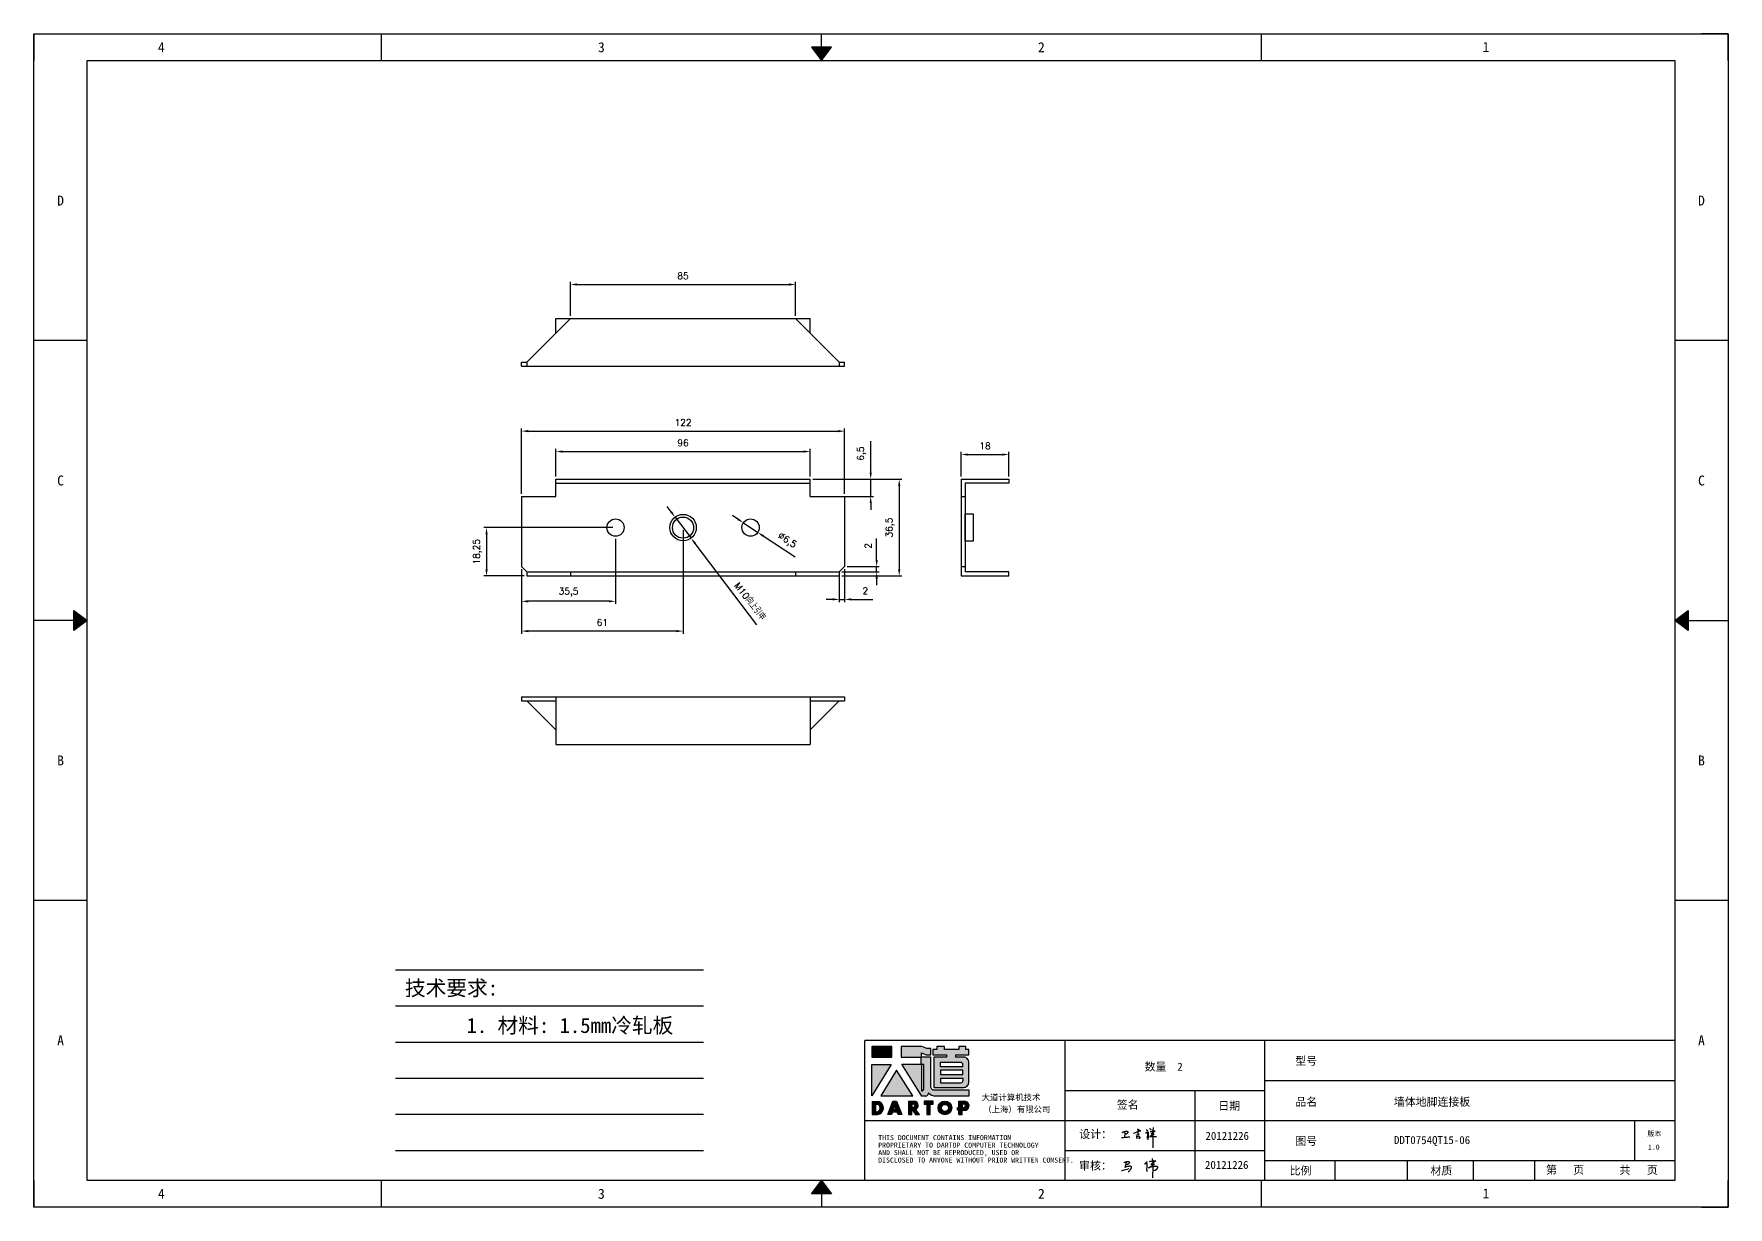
# Model space of a CAD drawing. Header units: millimetres. Extents: x 25928 to 50356, y -44172 to 20163.
# Drawn here: x 48656 to 49295, y 17664 to 18107 of the extents above; entities that cross this region are included whole.
import ezdxf
from ezdxf.enums import TextEntityAlignment as Align

# ---------------------------------------------------------------- set-up
doc = ezdxf.new("R2010")
doc.units = ezdxf.units.MM
doc.linetypes.add('DOT', pattern=[0.25, 0, -0.25])
doc.layers.add('4', color=7, linetype='Continuous')
doc.layers.add('print', color=30, linetype='Continuous')
doc.layers.add('dim', color=2, linetype='Continuous', lineweight=9)
doc.styles.add('Dartop', font='')
doc.styles.add('HZ', font='')
doc.styles.add('hzHT', font='simhei.ttf')
doc.styles.get("Standard").update_dxf_attribs({"font": 'txt', "bigfont": 'gbcbig.shx'})
doc.styles.get('Dartop').set_extended_font_data('FangSong_GB2312')
doc.styles.get('HZ').set_extended_font_data('SimSun')
doc.dimstyles.new('0.5small', dxfattribs={"dimtxt": 2.5, "dimasz": 2.5, "dimexe": 1, "dimexo": 1, "dimgap": 2, "dimtad": 1, "dimtxsty": 'Standard', "dimcen": 2.5, "dimadec": 0, "dimazin": 0, "dimtfac": 1, "dimtmove": 0, "dimatfit": 3, "dimfxl": 0, "dimarcsym": 0})

# ---------------------------------------------------------------- blocks, each defined once
blk = doc.blocks.new('*U243')
at = {"color": 254, "linetype": 'Continuous', "extrusion": (0, 0, -1)}
for points in [[(-17, 0.333), (-16.812, 0.25), (-17, 0.5)], [(-17, 0.333), (-17.188, 0.25), (-16.812, 0.25)], [(-17, 0.333), (-17, 0.5), (-17.188, 0.25)]]:
    blk.add_solid(points, dxfattribs=at)
blk = doc.blocks.new('*U242')
at = {"color": 254, "linetype": 'Continuous', "extrusion": (0, 0, -1)}
for points in [[(-33.167, 11), (-33, 11), (-33.25, 11.188)], [(-33.167, 11), (-33.25, 11.188), (-33.25, 10.812)], [(-33.167, 11), (-33.25, 10.812), (-33, 11)]]:
    blk.add_solid(points, dxfattribs=at)
blk = doc.blocks.new('*U244')
at = {"color": 254, "linetype": 'Continuous'}
for points in [[(17, 21.667), (17.188, 21.75), (16.812, 21.75)], [(17, 21.667), (16.812, 21.75), (17, 21.5)], [(17, 21.667), (17, 21.5), (17.188, 21.75)]]:
    blk.add_solid(points, dxfattribs=at)
blk = doc.blocks.new('*U241')
at = {"color": 254, "linetype": 'Continuous', "extrusion": (0, 0, -1)}
for points in [[(-0.833, 11), (-0.75, 10.812), (-0.75, 11.188)], [(-0.833, 11), (-0.75, 11.188), (-1, 11)], [(-0.833, 11), (-1, 11), (-0.75, 10.812)]]:
    blk.add_solid(points, dxfattribs=at)
blk = doc.blocks.new('dadao')
for p, q in [((48, 19.2), (44.9, 10.4)), ((44.9, 10.4), (51.2, 10.4)), ((51.2, 10.4), (48, 19.2))]:
    blk.add_line(p, q)
for points in [[(41.8, 121.6), (41.8, 143.7), (-0.4, 143.7), (-0.4, 121.6), (41.8, 121.6)], [(104.8, 122), (104.8, 130.3), (114.1, 126.3), (124.2, 126.3), (124.2, 139.6), (115.9, 139.6), (105.1, 143.9), (61.5, 143.9)], [(61.7, 144), (61.7, 121.3), (103.9, 121.3)], [(113.4, 38.7), (105.1, 38.7), (63, 106.5), (103.9, 106.5), (103.9, 120.9), (103.9, 121.3)], [(109.7, 53.6), (109.7, 106.2), (104.3, 106.2), (104.3, 50.4), (106.6, 50.4)], [(144.6, 94.4), (144.6, 84.8), (192, 84.8), (192, 94.1), (144.9, 94.1)], [(120.2, 45), (119.5, 45), (119.5, 44.6)], [(0, 28), (0, 0), (11.8, 0)], [(0.1, 28), (14, 28)], [(7.1, 21.8), (7.1, 6.1), (12, 6.1)], [(7.1, 21.8), (11.4, 21.8)], [(76.8, 28.2), (76.8, 0), (84.1, 0), (84.1, 11.1), (91.6, -0.1), (100.3, -0.1), (91.7, 11.1)], [(76.8, 28.2), (90.6, 28.2)], [(84, 22.7), (84, 15.3), (87.2, 15.3)], [(84, 22.7), (87.3, 22.7)], [(183.7, 0), (183.7, 9.6), (180.6, 9.6), (180.6, 14.9), (183.8, 14.9), (183.8, 28.1), (196.1, 28.1), (196.5, 28.1)], [(183.7, 0), (190.9, 0), (190.9, 9.6), (198.8, 9.6)], [(194.9, 22.3), (190.8, 22.3), (190.8, 15), (194.4, 15)]]:
    blk.add_lwpolyline(points)
blk.add_lwpolyline([(137.1, 144.2), (137.1, 137.9), (128.3, 137.9), (128.3, 126.5), (157.3, 126.5), (157.3, 121.5), (130.3, 121.5), (130.3, 57.5), (194.4, 57.5, 0.414214), (204.4, 67.5), (204.4, 111.3, 0.414214), (194.4, 121.3), (177.5, 121.3), (177.5, 126.3), (204.7, 126.3), (204.7, 137.7), (198.2, 137.7), (198.2, 143.9), (183.3, 143.9), (183.3, 138), (153, 138), (153, 144.2), (137.1, 144.2)], format="xyb", close=True)
for points in [[(104.8, 122), (123.4, 122), (123.4, 60, 0.414214), (131.4, 52), (204.8, 52), (204.8, 39.1), (131.7, 39.1)], [(144.3, 110.8), (144.3, 101.8), (192.3, 101.8), (192.3, 105.5, 0.414214), (187.3, 110.5), (144.3, 110.5)], [(144.6, 77), (144.6, 67.5), (187.6, 67.5, 0.414214), (192.6, 72.5), (192.6, 76.4), (144.6, 76.4)]]:
    blk.add_lwpolyline(points, format="xyb")
for points in [[(-0.3, 106.2), (40.4, 106.2), (-0.3, 39.7), (-0.3, 106.2)], [(51.7, 94.1), (18.4, 39.3), (86.2, 39.3)], [(43.8, 28.2), (51.8, 28.2), (62.6, -0.1), (55, -0.1), (53.2, 5), (42.9, 5), (41.1, 0), (33.6, 0)], [(110, 28.1), (110, 21.9), (116, 21.9), (116, -0.1), (123.2, -0.1), (123.2, 22), (129.2, 22), (129.2, 28.1), (110, 28.1)]]:
    blk.add_lwpolyline(points, close=True)
for radius in [14.5, 7.44]:
    blk.add_circle((154.2, 14.2), radius)
for centre, radius, start, end in [((99.2, 60.7), 12.6, 305.6399, 325.969), ((111.6, 46.7), 8.19, 282.9811, 347.6627), ((136, 61.7), 22.9, 226.7358, 259.3209), ((8.5, 13.9), 8.49, 294.2143, 69.7177), ((9.6, 14.2), 14.4, 278.6604, 72.3203), ((86.4, 19), 3.8, 282.527, 76.7196), ((88.6, 19.4), 8.95, 290.6073, 77.2124), ((193.7, 18.7), 3.8, 280.9891, 72.5513), ((195.7, 18.6), 9.51, 288.8959, 85.2442)]:
    blk.add_arc(centre, radius, start, end)
blk = doc.blocks.new('h')
for p, q in [((20768.1, -2360.9), (20773, -2359.1)), ((20769.5, -2366.9), (20769.8, -2370.6)), ((20769.8, -2370.6), (20770.9, -2378)), ((20770.9, -2378), (20771.5, -2370.6)), ((20772.4, -2369.3), (20774.9, -2367.8)), ((20773, -2359.1), (20784.1, -2355.2)), ((20773.3, -2331.8), (20775.3, -2338.7)), ((20789.1, -2340.9), (20773.5, -2331.9)), ((20775.3, -2338.7), (20775.6, -2351.2)), ((20775.6, -2351.2), (20775.5, -2357.3)), ((20782.2, -2369.2), (20780, -2377.1)), ((20780, -2377.1), (20788.3, -2371.3)), ((20780.1, -2366.4), (20780.8, -2366.4)), ((20781.9, -2367.4), (20782.2, -2369.2)), ((20845.7, -2343.5), (20848.4, -2353)), ((20848.9, -2370.3), (20847.9, -2424)), ((20848.4, -2353), (20848.9, -2370.3))]:
    blk.add_line(p, q)
for points in [[(20696.6, -2372.4, 0.002073), (20710.6, -2371.9, 0.016137), (20719.6, -2371.3, 0.008314), (20736.9, -2369.3)], [(20699.1, -2348.2, -0.029745), (20704.6, -2345.4, -0.046842), (20708.4, -2344.2, -0.00919), (20714.3, -2343, -0.018517), (20717.2, -2342.5, -0.037841), (20720.3, -2342.4, -0.039541), (20723.2, -2342.8, -0.149785), (20726, -2344.3, -0.204935), (20726.9, -2346.6, -0.074872), (20726.5, -2348.3, -0.061615), (20725.6, -2350.3, -0.034204), (20723.8, -2352.6, -0.045776), (20722.3, -2354.1, -0.054985), (20720.4, -2355.3, -0.036348), (20717.3, -2356.5, -0.067752), (20715.7, -2356.8, -0.043553), (20713.2, -2356.7)], [(20755, -2351.9, -0.024077), (20759.9, -2350.1, -0.013147), (20768.7, -2346.5, -0.00522), (20775.4, -2344.1, -0.018517), (20777.3, -2343.4, -0.008274), (20786.3, -2341, -0.039541), (20788.3, -2340.8, -0.079216), (20789.4, -2341, -0.204935)], [(20813.5, -2350.1, 0.007348), (20815.9, -2348.7, 0.008421), (20818, -2347.3, 0.009459), (20819.7, -2346.2, -0.016325), (20820.7, -2345.5, -0.173771), (20821.8, -2345.3, -0.085159), (20823.9, -2346, -0.125883), (20826, -2347.9, -0.160659), (20826.6, -2350.1, -0.010447), (20826.5, -2352.3, -0.008247), (20826.2, -2355.1, -0.002698), (20825.3, -2374, 0.001562), (20823.9, -2383.7, 0.016137)], [(20816.8, -2335, -0.053561), (20819.6, -2336.1, -0.075272), (20821.3, -2337.3, -0.005295), (20822.5, -2338.5, -0.009337), (20823.1, -2339.1, -0.026146), (20823.7, -2339.8, -0.016644), (20824.5, -2340.9)], [(20832.1, -2329.2, -0.053561), (20834.9, -2330.3, -0.075272), (20836.7, -2331.5, -0.005295), (20837.8, -2332.6, -0.009337), (20838.5, -2333.3, -0.026146), (20839, -2334, -0.016644), (20839.8, -2335.1)], [(20836, -2343.7, -0.02797), (20842.1, -2342.6, -0.048868), (20845.6, -2342.2, -0.00919), (20851.1, -2341.4, -0.018517), (20853.9, -2341.1, -0.037841), (20856.7, -2341.2, -0.039541), (20859.4, -2341.6, -0.018282), (20840.6, -2354.7, -0.000937)], [(20847.6, -2340.2, 0.021784), (20849.6, -2335.9, 0.028296), (20850.8, -2332.4, 0.008136), (20851.9, -2328.2, 0.028913), (20852.2, -2327, 0.08193), (20852.1, -2325.9, 0.075058), (20851.7, -2324.7, 0.275043)]]:
    blk.add_lwpolyline(points, format="xyb")
for points in [[(20711.3, -2343.5), (20711.3, -2343.5), (20711.5, -2355.8), (20710.7, -2368), (20710.6, -2371.9)], [(20821.5, -2350.6), (20822.4, -2359.2), (20822.2, -2364.9), (20821.7, -2369), (20821.3, -2376.3), (20823.6, -2368.5), (20827.2, -2366.3), (20829.5, -2366.3)], [(20840.6, -2354.7), (20850, -2354.7), (20855, -2354.3), (20845.9, -2361.1), (20840.5, -2364), (20833, -2367.5), (20863.2, -2367.4), (20865.9, -2367.3)]]:
    blk.add_lwpolyline(points)
for centre, radius, start, end in [((20773.7, -2371.2), 2.3, 121.9907, 163.60158), ((20787.5, -2406), 40.3, 100.61827, 108.24823), ((20780.8, -2367.6), 1.15, 9.4675, 90)]:
    blk.add_arc(centre, radius, start, end)
blk = doc.blocks.new('*D344')
at = {"layer": 'Defpoints', "color": 0}
for p in [(48948.78, 17949.7), (48852.78, 17939.23), (48948.78, 17939.23)]:
    blk.add_point(p, dxfattribs=at)
at = {"layer": 'dim', "color": 0, "lineweight": -2}
for p, q in [((48852.78, 17940.23), (48852.78, 17950.7)), ((48855.28, 17949.7), (48946.28, 17949.7)), ((48948.78, 17940.23), (48948.78, 17950.7))]:
    blk.add_line(p, q, dxfattribs=at)
at = {"layer": 'dim', "color": 0}
for points in [[(48855.28, 17950.12), (48855.28, 17949.29), (48852.78, 17949.7)], [(48946.28, 17950.12), (48946.28, 17949.29), (48948.78, 17949.7)]]:
    blk.add_solid(points, dxfattribs=at)
at = {"layer": 'dim', "color": 0, "insert": (48900.78, 17952.95), "char_height": 2.5, "attachment_point": 5}
blk.add_mtext('96', dxfattribs=at)
blk = doc.blocks.new('*D345')
at = {"layer": 'Defpoints', "color": 0}
for p in [(48961.78, 17957.41), (48839.78, 17932.73), (48961.78, 17932.73)]:
    blk.add_point(p, dxfattribs=at)
at = {"layer": 'dim', "color": 0, "lineweight": -2}
for p, q in [((48839.78, 17933.73), (48839.78, 17958.41)), ((48842.28, 17957.41), (48959.28, 17957.41)), ((48961.78, 17933.73), (48961.78, 17958.41))]:
    blk.add_line(p, q, dxfattribs=at)
at = {"layer": 'dim', "color": 0}
for points in [[(48842.28, 17957.83), (48842.28, 17956.99), (48839.78, 17957.41)], [(48959.28, 17957.83), (48959.28, 17956.99), (48961.78, 17957.41)]]:
    blk.add_solid(points, dxfattribs=at)
at = {"layer": 'dim', "color": 0, "insert": (48900.78, 17960.66), "char_height": 2.5, "attachment_point": 5}
blk.add_mtext('122', dxfattribs=at)
blk = doc.blocks.new('*D346')
at = {"layer": 'Defpoints', "color": 0}
for p in [(48948.78, 17939.23), (48959.78, 17902.73), (48982.42, 17902.73)]:
    blk.add_point(p, dxfattribs=at)
at = {"layer": 'dim', "color": 0, "lineweight": -2}
for p, q in [((48949.78, 17939.23), (48983.42, 17939.23)), ((48982.42, 17936.73), (48982.42, 17905.23)), ((48960.78, 17902.73), (48983.42, 17902.73))]:
    blk.add_line(p, q, dxfattribs=at)
at = {"layer": 'dim', "color": 0}
for points in [[(48982, 17936.73), (48982.83, 17936.73), (48982.42, 17939.23)], [(48982, 17905.23), (48982.83, 17905.23), (48982.42, 17902.73)]]:
    blk.add_solid(points, dxfattribs=at)
at = {"layer": 'dim', "color": 0, "insert": (48978.96, 17920.98), "char_height": 2.5, "attachment_point": 5, "rotation": 90}
blk.add_mtext('36,5', dxfattribs=at)
blk = doc.blocks.new('*D347')
at = {"layer": 'Defpoints', "color": 0}
for p in [(48948.78, 17939.23), (48971.64, 17939.23), (48948.78, 17932.73)]:
    blk.add_point(p, dxfattribs=at)
at = {"layer": 'dim', "color": 0, "lineweight": -2}
for p, q in [((48971.64, 17941.73), (48971.64, 17953.65)), ((48949.78, 17939.23), (48972.64, 17939.23)), ((48971.64, 17932.73), (48971.64, 17939.23)), ((48949.78, 17932.73), (48972.64, 17932.73)), ((48971.64, 17930.23), (48971.64, 17927.73))]:
    blk.add_line(p, q, dxfattribs=at)
at = {"layer": 'dim', "color": 0}
for points in [[(48971.22, 17941.73), (48972.05, 17941.73), (48971.64, 17939.23)], [(48971.22, 17930.23), (48972.05, 17930.23), (48971.64, 17932.73)]]:
    blk.add_solid(points, dxfattribs=at)
at = {"layer": 'dim', "color": 0, "insert": (48968.18, 17948.94), "char_height": 2.5, "attachment_point": 5, "rotation": 90}
blk.add_mtext('6,5', dxfattribs=at)
blk = doc.blocks.new('*D348')
at = {"layer": 'Defpoints', "color": 0}
for p in [(49023.8, 17948.58), (49005.8, 17939.23), (49023.8, 17939.23)]:
    blk.add_point(p, dxfattribs=at)
at = {"layer": 'dim', "color": 0, "lineweight": -2}
for p, q in [((49005.8, 17940.23), (49005.8, 17949.58)), ((49008.3, 17948.58), (49021.3, 17948.58)), ((49023.8, 17940.23), (49023.8, 17949.58))]:
    blk.add_line(p, q, dxfattribs=at)
at = {"layer": 'dim', "color": 0}
for points in [[(49008.3, 17948.99), (49008.3, 17948.16), (49005.8, 17948.58)], [(49021.3, 17948.99), (49021.3, 17948.16), (49023.8, 17948.58)]]:
    blk.add_solid(points, dxfattribs=at)
at = {"layer": 'dim', "color": 0, "insert": (49014.8, 17951.83), "char_height": 2.5, "attachment_point": 5}
blk.add_mtext('18', dxfattribs=at)
blk = doc.blocks.new('*D349')
at = {"layer": 'Defpoints', "color": 0}
for p in [(48943.28, 18012.81), (48858.28, 17999.91), (48943.28, 17999.91)]:
    blk.add_point(p, dxfattribs=at)
at = {"layer": 'dim', "color": 0, "lineweight": -2}
for p, q in [((48858.28, 18000.91), (48858.28, 18013.81)), ((48860.78, 18012.81), (48940.78, 18012.81)), ((48943.28, 18000.91), (48943.28, 18013.81))]:
    blk.add_line(p, q, dxfattribs=at)
at = {"layer": 'dim', "color": 0}
for points in [[(48860.78, 18013.23), (48860.78, 18012.39), (48858.28, 18012.81)], [(48940.78, 18013.23), (48940.78, 18012.39), (48943.28, 18012.81)]]:
    blk.add_solid(points, dxfattribs=at)
at = {"layer": 'dim', "color": 0, "insert": (48900.78, 18016.06), "char_height": 2.5, "attachment_point": 5}
blk.add_mtext('85', dxfattribs=at)
blk = doc.blocks.new('*D350')
at = {"layer": 'Defpoints', "color": 0}
for p in [(48959.78, 17904.23), (48961.78, 17906.23), (48973.89, 17906.23)]:
    blk.add_point(p, dxfattribs=at)
at = {"layer": 'dim', "color": 0, "lineweight": -2}
for p, q in [((48973.89, 17908.73), (48973.89, 17916.9)), ((48960.78, 17904.23), (48974.89, 17904.23)), ((48962.78, 17906.23), (48974.89, 17906.23)), ((48973.89, 17904.23), (48973.89, 17906.23)), ((48973.89, 17901.73), (48973.89, 17899.23))]:
    blk.add_line(p, q, dxfattribs=at)
at = {"layer": 'dim', "color": 0}
for points in [[(48973.48, 17908.73), (48974.31, 17908.73), (48973.89, 17906.23)], [(48973.48, 17901.73), (48974.31, 17901.73), (48973.89, 17904.23)]]:
    blk.add_solid(points, dxfattribs=at)
at = {"layer": 'dim', "color": 0, "insert": (48970.64, 17914.07), "char_height": 2.5, "attachment_point": 5, "rotation": 90}
blk.add_mtext('2', dxfattribs=at)
blk = doc.blocks.new('*D351')
at = {"layer": 'Defpoints', "color": 0}
for p in [(48959.78, 17904.23), (48961.78, 17906.23), (48961.78, 17893.87)]:
    blk.add_point(p, dxfattribs=at)
at = {"layer": 'dim', "color": 0, "lineweight": -2}
for p, q in [((48961.78, 17905.23), (48961.78, 17892.87)), ((48959.78, 17903.23), (48959.78, 17892.87)), ((48957.28, 17893.87), (48954.78, 17893.87)), ((48959.78, 17893.87), (48961.78, 17893.87)), ((48964.28, 17893.87), (48972.45, 17893.87))]:
    blk.add_line(p, q, dxfattribs=at)
at = {"layer": 'dim', "color": 0}
for points in [[(48957.28, 17894.28), (48957.28, 17893.45), (48959.78, 17893.87)], [(48964.28, 17894.28), (48964.28, 17893.45), (48961.78, 17893.87)]]:
    blk.add_solid(points, dxfattribs=at)
at = {"layer": 'dim', "color": 0, "insert": (48969.61, 17897.12), "char_height": 2.5, "attachment_point": 5}
blk.add_mtext('2', dxfattribs=at)
blk = doc.blocks.new('*D352')
at = {"layer": 'Defpoints', "color": 0}
for p in [(48900.78, 17920.98), (48839.78, 17906.23), (48839.78, 17881.89)]:
    blk.add_point(p, dxfattribs=at)
at = {"layer": 'dim', "color": 0, "lineweight": -2}
for p, q in [((48900.78, 17919.98), (48900.78, 17880.89)), ((48839.78, 17905.23), (48839.78, 17880.89)), ((48898.28, 17881.89), (48842.28, 17881.89))]:
    blk.add_line(p, q, dxfattribs=at)
at = {"layer": 'dim', "color": 0}
for points in [[(48842.28, 17882.3), (48842.28, 17881.47), (48839.78, 17881.89)], [(48898.28, 17882.3), (48898.28, 17881.47), (48900.78, 17881.89)]]:
    blk.add_solid(points, dxfattribs=at)
at = {"layer": 'dim', "color": 0, "insert": (48870.28, 17885.14), "char_height": 2.5, "attachment_point": 5}
blk.add_mtext('61', dxfattribs=at)
blk = doc.blocks.new('*D250')
at = {"layer": 'Defpoints', "color": 0}
for p in [(48875.28, 17917.73), (48839.78, 17905.23), (48839.78, 17893.14)]:
    blk.add_point(p, dxfattribs=at)
at = {"layer": 'dim', "color": 0, "lineweight": -2}
for p, q in [((48875.28, 17916.73), (48875.28, 17892.14)), ((48839.78, 17904.23), (48839.78, 17892.14)), ((48872.78, 17893.14), (48842.28, 17893.14))]:
    blk.add_line(p, q, dxfattribs=at)
at = {"layer": 'dim', "color": 0}
for points in [[(48842.28, 17893.56), (48842.28, 17892.73), (48839.78, 17893.14)], [(48872.78, 17893.56), (48872.78, 17892.73), (48875.28, 17893.14)]]:
    blk.add_solid(points, dxfattribs=at)
at = {"layer": 'dim', "color": 0, "insert": (48857.53, 17896.6), "char_height": 2.5, "attachment_point": 5}
blk.add_mtext('35,5', dxfattribs=at)
blk = doc.blocks.new('*D353')
at = {"layer": 'Defpoints', "color": 0}
for p in [(48875.28, 17920.98), (48826.56, 17902.73), (48841.78, 17902.73)]:
    blk.add_point(p, dxfattribs=at)
at = {"layer": 'dim', "color": 0, "lineweight": -2}
for p, q in [((48874.28, 17920.98), (48825.56, 17920.98)), ((48826.56, 17918.48), (48826.56, 17905.23)), ((48840.78, 17902.73), (48825.56, 17902.73))]:
    blk.add_line(p, q, dxfattribs=at)
at = {"layer": 'dim', "color": 0}
for points in [[(48826.14, 17918.48), (48826.98, 17918.48), (48826.56, 17920.98)], [(48826.14, 17905.23), (48826.98, 17905.23), (48826.56, 17902.73)]]:
    blk.add_solid(points, dxfattribs=at)
at = {"layer": 'dim', "color": 0, "insert": (48823.1, 17911.86), "char_height": 2.5, "attachment_point": 5, "rotation": 90}
blk.add_mtext('18,25', dxfattribs=at)
blk = doc.blocks.new('*D354')
at = {"layer": 'Defpoints', "color": 0}
for p in [(48923.57, 17922.78), (48928.99, 17919.18)]:
    blk.add_point(p, dxfattribs=at)
at = {"layer": 'dim', "color": 0, "lineweight": -2}
for p, q in [((48921.49, 17924.17), (48919.41, 17925.55)), ((48923.57, 17922.78), (48928.99, 17919.18)), ((48943.07, 17909.82), (48931.07, 17917.8))]:
    blk.add_line(p, q, dxfattribs=at)
at = {"layer": 'dim', "color": 0}
for points in [[(48921.72, 17924.51), (48921.26, 17923.82), (48923.57, 17922.78)], [(48931.3, 17918.15), (48930.84, 17917.45), (48928.99, 17919.18)]]:
    blk.add_solid(points, dxfattribs=at)
at = {"layer": 'dim', "color": 0, "insert": (48940.03, 17916), "char_height": 2.5, "attachment_point": 5, "rotation": 326.37911}
blk.add_mtext('∅6,5', dxfattribs=at)
blk = doc.blocks.new('*D355')
at = {"layer": 'Defpoints', "color": 0}
for p in [(48897.76, 17924.97), (48903.8, 17917)]:
    blk.add_point(p, dxfattribs=at)
at = {"layer": 'dim', "color": 0, "lineweight": -2}
for p, q in [((48896.25, 17926.96), (48894.74, 17928.95)), ((48897.76, 17924.97), (48903.8, 17917)), ((48928.6, 17884.27), (48905.31, 17915.01))]:
    blk.add_line(p, q, dxfattribs=at)
at = {"layer": 'dim', "color": 0}
for points in [[(48896.58, 17927.21), (48895.92, 17926.71), (48897.76, 17924.97)], [(48905.64, 17915.26), (48904.98, 17914.75), (48903.8, 17917)]]:
    blk.add_solid(points, dxfattribs=at)
at = {"layer": 'dim', "color": 0, "insert": (48926.06, 17893.12), "char_height": 2.5, "attachment_point": 5, "rotation": 307.1543}
blk.add_mtext('M10向上引申', dxfattribs=at)

msp = doc.modelspace()

# ---------------------------------------------------------------- hatches: boundary and pattern name
for points in [[(48979.623, 17724.917), (48972.09, 17724.917), (48972.09, 17720.981), (48979.623, 17720.981)], [(48979.381, 17718.227), (48972.11, 17718.227), (48972.11, 17706.355)], [(48981.396, 17716.072), (48975.453, 17706.276), (48987.556, 17706.276)], [(48995.241, 17704.272), (48991.801, 17704.272), (48991.801, 17703.18), (48992.874, 17703.18), (48992.874, 17699.248), (48994.159, 17699.248), (48994.159, 17703.183), (48995.241, 17703.183)]]:
    msp.add_hatch(color=0).paths.add_polyline_path(points)
h = msp.add_hatch(color=0)
h.paths.add_polyline_path([(48990.882, 17722.525), (48992.545, 17721.806), (48994.342, 17721.806), (48994.342, 17724.185), (48992.859, 17724.185), (48990.927, 17724.949), (48983.183, 17724.949), (48983.183, 17720.925), (48990.718, 17720.925), (48990.718, 17720.843), (48990.718, 17718.272), (48983.411, 17718.272), (48990.926, 17706.178), (48992.415, 17706.178, 0.2793748), (48993.501, 17707.234), (48993.501, 17707.29), (48993.632, 17707.29, 0.1431454), (48995.681, 17706.247), (49008.739, 17706.247), (49008.739, 17708.541), (48995.625, 17708.541, -0.4142136), (48994.197, 17709.969), (48994.197, 17721.052), (48990.882, 17721.052)])
h.paths.add_polyline_path([(48990.794, 17718.22), (48991.751, 17718.22), (48991.751, 17708.833, -0.0889357), (48991.196, 17708.263), (48990.79, 17708.263)], flags=16)
h = msp.add_hatch(color=0)
h.paths.add_polyline_path([(49008.717, 17723.852), (49007.555, 17723.852), (49007.555, 17724.958), (49004.899, 17724.958), (49004.899, 17723.908), (48999.477, 17723.908), (48999.477, 17725.013), (48996.638, 17725.013), (48996.638, 17723.887), (48995.069, 17723.887), (48995.069, 17721.85), (49000.247, 17721.85), (49000.247, 17720.948), (48995.422, 17720.948), (48995.422, 17709.538), (49006.876, 17709.538, 0.4142136), (49008.661, 17711.324), (49008.661, 17719.138, 0.4142136), (49006.876, 17720.923), (49003.848, 17720.923), (49003.848, 17721.807), (49008.717, 17721.807)])
h.paths.add_polyline_path([(49005.611, 17718.989, -0.4142136), (49006.504, 17718.096), (49006.504, 17717.441), (48997.928, 17717.441), (48997.928, 17718.989)], flags=16)
h.paths.add_polyline_path([(49006.448, 17716.06), (49006.448, 17714.402), (48997.984, 17714.402), (48997.984, 17716.06)], flags=16)
h.paths.add_polyline_path([(49006.559, 17712.91), (49006.559, 17712.2, -0.4142136), (49005.666, 17711.307), (48997.984, 17711.307), (48997.984, 17712.91)], flags=16)
h = msp.add_hatch(color=0)
h.paths.add_polyline_path([(48974.658, 17704.254), (48972.163, 17704.254), (48972.163, 17699.263), (48974.264, 17699.263, 0.7930159)])
h.paths.add_polyline_path([(48974.301, 17700.356), (48973.429, 17700.356), (48973.429, 17703.161), (48974.205, 17703.161, -0.6713609)], flags=16)
h = msp.add_hatch(color=0)
h.paths.add_polyline_path([(48981.415, 17704.295), (48979.992, 17704.295), (48978.161, 17699.258), (48979.509, 17699.258), (48979.827, 17700.15), (48981.654, 17700.15), (48981.978, 17699.247), (48983.337, 17699.247)])
h.paths.add_polyline_path([(48981.304, 17701.112), (48980.173, 17701.112), (48980.728, 17702.695)], flags=16)
h = msp.add_hatch(color=0)
h.paths.add_polyline_path([(48988.335, 17704.291), (48985.881, 17704.291), (48985.881, 17699.255), (48987.178, 17699.255), (48987.178, 17701.251), (48988.51, 17699.237), (48990.077, 17699.237), (48988.543, 17701.239, 0.7440549)])
h.paths.add_polyline_path([(48987.166, 17701.997), (48987.166, 17703.319), (48987.746, 17703.319, -0.796809), (48987.737, 17701.997)], flags=16)
h = msp.add_hatch(color=0)
h.paths.add_polyline_path([(48997.11, 17701.791, 1), (49002.282, 17701.791, 1)])
h.paths.add_polyline_path([(49001.025, 17701.791, -1), (48998.368, 17701.791, -1)], flags=16)
h = msp.add_hatch(color=0)
h.paths.add_polyline_path([(49007.242, 17704.279), (49007.168, 17704.279), (49004.981, 17704.279), (49004.981, 17701.929), (49004.401, 17701.929), (49004.401, 17700.975), (49004.972, 17700.975), (49004.972, 17699.264), (49006.248, 17699.264), (49006.248, 17700.981), (49007.651, 17700.981, 0.8123038)])
h.paths.add_polyline_path([(49006.229, 17701.935), (49006.229, 17703.25), (49006.956, 17703.25, -0.7782134), (49006.882, 17701.935)], flags=16)

# ---------------------------------------------------------------- linework, layer by layer
at = {"color": 0, "linetype": 'DOT'}
for p, q in [((48655.599, 18107.474), (49285.392, 18107.474)), ((48655.599, 17674.378), (48655.599, 18097.402)), ((49295.464, 18097.402), (49295.464, 17674.378)), ((49285.392, 17664.306), (48655.599, 17664.306))]:
    msp.add_line(p, q, dxfattribs=at)
at = {"color": 0}
for p, q in [((48655.599, 18107.474), (48655.599, 18097.402)), ((48786.828, 18097.402), (48786.828, 18107.474)), ((48953.016, 18102.438), (48953.016, 18107.474)), ((49119.204, 18097.402), (49119.204, 18107.474)), ((49295.464, 18107.474), (49285.392, 18107.474)), ((49295.464, 18097.402), (49295.464, 18107.474)), ((48675.743, 17674.378), (48675.743, 18097.402)), ((48675.743, 18097.402), (49275.32, 18097.402)), ((49275.32, 18097.402), (49275.32, 17674.378)), ((48675.743, 17991.646), (48655.599, 17991.646)), ((49295.464, 17991.646), (49275.32, 17991.646)), ((48670.707, 17885.89), (48655.599, 17885.89)), ((49280.356, 17885.89), (49295.464, 17885.89)), ((48675.743, 17780.134), (48655.599, 17780.134)), ((49295.464, 17780.134), (49275.32, 17780.134)), ((49275.32, 17727.256), (48969.383, 17727.256)), ((48969.383, 17674.378), (48969.383, 17727.256)), ((49044.923, 17727.256), (49044.923, 17674.378)), ((49120.463, 17674.378), (49120.463, 17727.256)), ((49120.463, 17712.148), (49275.32, 17712.148)), ((49044.923, 17708.371), (49120.463, 17708.371)), ((49094.024, 17708.371), (49094.024, 17674.378)), ((48969.383, 17697.04), (49044.923, 17697.04)), ((49044.923, 17697.04), (49275.32, 17697.04)), ((49260.212, 17681.932), (49260.212, 17697.04)), ((49044.923, 17685.709), (49120.463, 17685.709)), ((49120.463, 17681.932), (49275.32, 17681.932)), ((49147.04, 17674.378), (49147.04, 17681.932)), ((49174.429, 17674.378), (49174.429, 17681.932)), ((49199.329, 17674.378), (49199.329, 17681.932)), ((49222.442, 17674.378), (49222.442, 17681.932)), ((48655.599, 17674.378), (48655.599, 17664.306)), ((49275.32, 17674.378), (48675.743, 17674.378)), ((48786.828, 17664.306), (48786.828, 17674.378)), ((49119.204, 17664.306), (49119.204, 17674.378)), ((49295.464, 17664.306), (49295.464, 17674.378)), ((48953.016, 17669.342), (48953.016, 17664.306)), ((49285.392, 17664.306), (49295.464, 17664.306))]:
    msp.add_line(p, q, dxfattribs=at)
for p, q in [((48841.78, 17983.41), (48858.28, 17999.91)), ((48852.78, 17999.91), (48948.78, 17999.91)), ((48852.78, 17994.41), (48852.78, 17999.91)), ((48943.28, 17999.91), (48959.78, 17983.41)), ((48948.78, 17994.41), (48948.78, 17999.91)), ((48839.78, 17983.41), (48841.78, 17983.41)), ((48839.78, 17981.91), (48839.78, 17983.41)), ((48839.78, 17981.91), (48961.78, 17981.91)), ((48841.78, 17983.41), (48841.78, 17981.91)), ((48959.78, 17983.41), (48961.78, 17983.41)), ((48959.78, 17983.41), (48959.78, 17981.91)), ((48961.78, 17981.91), (48961.78, 17983.41)), ((48852.78, 17939.234), (48948.78, 17939.234)), ((48852.78, 17932.734), (48852.78, 17939.234)), ((48852.78, 17937.734), (48948.78, 17937.734)), ((48948.78, 17932.734), (48948.78, 17939.234)), ((49005.801, 17939.234), (49005.801, 17902.734)), ((49005.801, 17939.234), (49023.801, 17939.234)), ((49023.801, 17937.734), (49007.301, 17937.734)), ((49007.301, 17937.734), (49007.301, 17904.234)), ((49023.801, 17939.234), (49023.801, 17937.734)), ((48839.78, 17932.734), (48852.78, 17932.734)), ((48839.78, 17932.734), (48839.78, 17906.234)), ((48948.78, 17932.734), (48961.78, 17932.734)), ((48961.78, 17932.734), (48961.78, 17906.234)), ((49005.801, 17932.734), (49007.301, 17932.734)), ((48839.78, 17906.234), (48841.78, 17904.234)), ((48841.78, 17904.234), (48959.78, 17904.234)), ((48841.78, 17904.234), (48841.78, 17902.734)), ((48858.28, 17904.234), (48858.28, 17902.734)), ((48943.28, 17904.234), (48943.28, 17902.734)), ((48961.78, 17906.234), (48959.78, 17904.234)), ((48959.78, 17904.234), (48959.78, 17902.734)), ((49005.801, 17906.234), (49007.301, 17906.234)), ((49023.801, 17904.234), (49007.301, 17904.234)), ((49023.801, 17902.734), (49023.801, 17904.234)), ((48841.78, 17902.734), (48959.78, 17902.734)), ((49005.801, 17902.734), (49023.801, 17902.734)), ((48839.78, 17857.058), (48961.78, 17857.058)), ((48839.78, 17857.058), (48839.78, 17855.558)), ((48839.78, 17855.558), (48852.78, 17855.558)), ((48841.78, 17855.558), (48852.78, 17844.558)), ((48852.78, 17857.058), (48852.78, 17839.058)), ((48948.78, 17857.058), (48948.78, 17839.058)), ((48948.78, 17855.558), (48961.78, 17855.558)), ((48948.78, 17844.558), (48959.78, 17855.558)), ((48961.78, 17857.058), (48961.78, 17855.558)), ((48852.78, 17839.058), (48948.78, 17839.058)), ((49077.364, 17679.544), (49076.622, 17679.142)), ((49077.898, 17679.83), (49077.364, 17679.544)), ((49077.395, 17680.43), (49078.339, 17680.43)), ((49078.842, 17680.476), (49077.898, 17679.83)), ((49077.933, 17682.67), (49078.149, 17680.86)), ((49078.184, 17679.523), (49078.104, 17675.363)), ((49078.149, 17680.86), (49078.184, 17679.523)), ((49078.339, 17680.43), (49078.842, 17680.476))]:
    msp.add_line(p, q)
for points in [[(48953.016, 18097.402), (48956.793, 18102.438), (48949.239, 18102.438), (48953.016, 18097.402)], [(48675.743, 17885.89), (48670.707, 17882.113), (48670.707, 17889.667), (48675.743, 17885.89)], [(49275.32, 17885.89), (49280.356, 17889.667), (49280.356, 17882.113), (49275.32, 17885.89)], [(48953.016, 17674.378), (48956.793, 17669.342), (48949.239, 17669.342), (48953.016, 17674.378)]]:
    msp.add_lwpolyline(points, close=True, dxfattribs=at)
msp.add_lwpolyline([(49007.301, 17926.171), (49010.371, 17926.171), (49010.371, 17915.797), (49007.301, 17915.797)], close=True)
for points in [[(49067.189, 17681.083, -0.029745), (49067.621, 17681.3, -0.0468422), (49067.913, 17681.394, -0.0091902), (49068.369, 17681.486, -0.0185172), (49068.598, 17681.519, -0.0378406), (49068.834, 17681.526, -0.0395413), (49069.058, 17681.499, -0.1497852), (49069.277, 17681.379, -0.2049352), (49069.344, 17681.206, -0.0748717), (49069.319, 17681.069, -0.0616146), (49069.244, 17680.917, -0.0342039), (49069.109, 17680.739, -0.0457759), (49068.988, 17680.623, -0.054985), (49068.842, 17680.532, -0.0363479), (49068.6, 17680.435, -0.0677521), (49068.479, 17680.414, -0.0435534), (49068.288, 17680.424)], [(49076.622, 17679.142, -0.029745), (49077.296, 17679.48, -0.0468422), (49077.752, 17679.627, -0.0091902), (49078.464, 17679.771, -0.0185172), (49078.82, 17679.822, -0.0378406), (49079.189, 17679.834, -0.0395413), (49079.538, 17679.79, -0.1497852), (49079.88, 17679.604, -0.2049352), (49079.985, 17679.333, -0.0748717), (49079.945, 17679.12, -0.0616146), (49079.829, 17678.883, -0.0342039), (49079.618, 17678.605, -0.0457759), (49079.429, 17678.425, -0.054985), (49079.201, 17678.282, -0.0363479), (49078.823, 17678.131, -0.0677521), (49078.634, 17678.099, -0.0435534), (49078.336, 17678.114)], [(49076.932, 17681.544, -0.0279703), (49077.542, 17681.656, -0.0488679), (49077.895, 17681.694, -0.0091902), (49078.452, 17681.777, -0.0185172), (49078.73, 17681.802, -0.0378406), (49079.015, 17681.796, -0.0395413), (49079.284, 17681.748, -0.0182819), (49077.395, 17680.43, -0.0009369)]]:
    msp.add_lwpolyline(points, format="xyb")
msp.add_lwpolyline([(49068.141, 17681.442), (49068.141, 17681.442), (49067.996, 17680.557), (49067.759, 17679.725), (49067.603, 17679.214)])
for centre, radius in [((48875.28, 17920.984), 3.25), ((48900.78, 17920.984), 5), ((48900.78, 17920.984), 4), ((48926.28, 17920.984), 3.25)]:
    msp.add_circle(centre, radius)
for centre, radius, start, end in [((49070.043, 17674.992), 4.876, 113.202449, 120.017497), ((49068.898, 17677.662), 1.971, 102.47486, 113.202449), ((49071.755, 17664.751), 15.195, 100.36867, 102.47486), ((49069.694, 17676.014), 3.745, 96.125337, 100.36867), ((49069.494, 17677.873), 1.875, 87.457037, 96.125337), ((49069.501, 17678.03), 1.717, 78.399567, 87.457037), ((49069.744, 17679.212), 0.511, 44.324655, 78.399567), ((49069.907, 17679.371), 0.284, 357.998393, 44.324655), ((49071.4, 17687.075), 7.458, 299.265464, 300.9495), ((49088.295, 17624.563), 57.583, 102.46592, 103.2053), ((49049.054, 17708.398), 38.128, 313.366132, 315.296084), ((49075.871, 17680.545), 0.244, 52.375745, 91.291159), ((48861.423, 17687.462), 214.732, 357.565664, 358.057278), ((49075.787, 17680.583), 0.279, 357.196828, 33.705179), ((49069.498, 17680.994), 6.583, 352.912546, 354.802684), ((49071.968, 17680.77), 4.103, 354.802684, 357.196828), ((49066.084, 17679.678), 1.596, 281.076982, 291.212632), ((49030.984, 17822.154), 148.319, 283.91895, 284.971512), ((49068.581, 17678.931), 1.257, 283.816254, 294.030509), ((49068.849, 17678.309), 0.58, 294.836428, 309.901134), ((49061.117, 17685.443), 11.096, 316.919563, 320.58866), ((49067.404, 17680.052), 2.821, 324.094808, 331.378357), ((49069.594, 17678.945), 0.377, 319.573073, 337.48549), ((49068.556, 17679.775), 1.694, 324.910666, 333.348429), ((49069.38, 17679.467), 0.825, 326.76781, 340.871018), ((49069.63, 17679.38), 0.561, 340.871018, 357.998393), ((49196.296, 17660.164), 121.7, 171.410173, 171.768083)]:
    msp.add_arc(centre, radius, start, end)
at = {"layer": 'Defpoints'}
for p, q in [((48792.215, 17753.964), (48908.475, 17753.964)), ((48792.215, 17740.314), (48908.475, 17740.314)), ((48792.215, 17740.314), (48908.475, 17740.314)), ((48792.215, 17726.664), (48908.475, 17726.664)), ((48792.215, 17713.014), (48908.475, 17713.014)), ((48792.215, 17699.364), (48908.475, 17699.364)), ((48792.215, 17685.714), (48908.475, 17685.714))]:
    msp.add_line(p, q, dxfattribs=at)
at = {"layer": 'print'}
msp.add_lwpolyline([(48655.599, 18107.474), (49295.464, 18107.474), (49295.464, 17664.306), (48655.599, 17664.306)], close=True, dxfattribs=at)

# ---------------------------------------------------------------- block references
at = {"color": 0, "linetype": 'Continuous', "xscale": 20.14402654906928, "yscale": 20.14402654921842, "zscale": 20.14402654921862}
for name, p in [('*U244', (48610.568, 17664.306)), ('*U241', (48655.599, 17664.306)), ('*U242', (48610.568, 17664.306)), ('*U243', (48610.568, 17664.306))]:
    msp.add_blockref(name, p, dxfattribs=at)
at = {"color": 0}
for name, p, xscale, yscale, zscale in [('dadao', (48972.163, 17699.263), 0.1785493262164481, 0.178549326230053, 0.1785493262317104), ('h', (47462.968, 17874.439), 0.07747410198493163, 0.07747410198530816, 0.07747410198528001)]:
    msp.add_blockref(name, p, dxfattribs=dict(at, xscale=xscale, yscale=yscale, zscale=zscale))

# ---------------------------------------------------------------- texts
for s, height, style, p in [('4', 3.777, 'Dartop', (48703.734, 18102.438)), ('3', 3.777, 'Dartop', (48869.922, 18102.438)), ('2', 3.777, 'Dartop', (49036.11, 18102.438)), ('1', 3.777, 'Dartop', (49204.02, 18102.558)), ('D', 3.777, 'Dartop', (48665.671, 18044.524)), ('D', 3.777, 'Dartop', (49285.392, 18044.524)), ('C', 3.777, 'Dartop', (48665.671, 17938.768)), ('C', 3.777, 'Dartop', (49285.392, 17938.768)), ('B', 3.777, 'Dartop', (48665.671, 17833.012)), ('B', 3.777, 'Dartop', (49285.392, 17833.012)), ('A', 3.777, 'Dartop', (48665.671, 17727.256)), ('A', 3.777, 'Dartop', (49285.392, 17727.256)), ('数量  2', 3.0216, 'hzHT', (49082.287, 17717.351)), ('型号', 3.0216, 'hzHT', (49136.14, 17719.57)), ('品名', 3.0216, 'hzHT', (49136.14, 17704.058)), ('墙体地脚连接板', 3.0216, 'hzHT', (49183.648, 17704.058)), ('签名', 3.0216, 'hzHT', (49068.714, 17702.951)), ('日期', 3.0216, 'hzHT', (49107.054, 17702.579)), ('20121226', 3.0216, 'hzHT', (49106.279, 17691.22)), ('版本', 1.8885, 'hzHT', (49267.621, 17692.026)), ('图号', 3.0216, 'hzHT', (49136.14, 17689.289)), ('DDT0754QT15-06', 3.0216, 'hzHT', (49183.648, 17689.629)), ('1.0', 1.8885, 'Dartop', (49267.394, 17686.979)), ('20121226', 3.0216, 'hzHT', (49106.099, 17680.256)), ('比例', 3.0216, 'hzHT', (49134.033, 17678.076)), ('材质', 3.0216, 'hzHT', (49187.158, 17678.076)), ('第   页', 3.0216, 'hzHT', (49233.9, 17678.389)), ('共   页', 3.0216, 'hzHT', (49261.656, 17678.279)), ('4', 3.777, 'Dartop', (48703.734, 17669.342)), ('3', 3.777, 'Dartop', (48869.922, 17669.342)), ('2', 3.777, 'Dartop', (49036.11, 17669.342)), ('1', 3.777, 'Dartop', (49204.02, 17669.461))]:
    msp.add_text(s, height=height, dxfattribs=dict(at, style=style)).set_placement(p, align=Align.MIDDLE_CENTER)
at = {"style": 'HZ'}
for s, p in [('技术要求:', (48813.329, 17747.075)), ('     1. 材料: 1.5mm冷轧板', (48848.296, 17732.954))]:
    msp.add_text(s, height=5.733, dxfattribs=at).set_placement(p, align=Align.MIDDLE_CENTER)
at = {"color": 0, "style": 'hzHT'}
for s, height, p in [('设计：', 3.0216, (49050.409, 17690.362)), ('THIS DOCUMENT CONTAINS INFORMATION', 1.8885, (48974.482, 17689.618)), ('PROPRIETARY TO DARTOP COMPUTER TECHNOLOGY', 1.8885, (48974.482, 17686.785)), ('AND SHALL NOT BE REPRODUCED, USED OR', 1.8885, (48974.482, 17683.953)), ('DISCLOSED TO ANYONE WITHOUT PRIOR WRITTEN CONSENT.', 1.8885, (48974.482, 17681.12)), ('审核：', 3.0216, (49050.364, 17678.463))]:
    msp.add_text(s, height=height, dxfattribs=at).set_placement(p)
at = {"layer": '4', "color": 0, "style": 'hzHT'}
for s, p in [('大道计算机技术', (49013.541, 17704.618)), ('（上海）有限公司', (49014.111, 17700.101))]:
    msp.add_text(s, height=2.2662, dxfattribs=at).set_placement(p)

# ---------------------------------------------------------------- dimensions: what is measured, and where the dimension line sits
at = {"layer": 'dim'}
for base, p1, p2, picture, middle in [((48943.28, 18012.809), (48858.28, 17999.91), (48943.28, 17999.91), '*D349', (48900.78, 18016.059)), ((48961.78, 17957.41), (48839.78, 17932.734), (48961.78, 17932.734), '*D345', (48900.78, 17960.66)), ((48948.78, 17949.702), (48852.78, 17939.234), (48948.78, 17939.234), '*D344', (48900.78, 17952.952)), ((49023.801, 17948.577), (49005.801, 17939.234), (49023.801, 17939.234), '*D348', (49014.801, 17951.827)), ((48839.78, 17881.887), (48900.78, 17920.984), (48839.78, 17906.234), '*D352', (48870.28, 17885.137)), ((48839.78, 17893.144), (48875.28, 17917.734), (48839.78, 17905.234), '*D250', (48857.53, 17896.602)), ((48961.78, 17893.866), (48959.78, 17904.234), (48961.78, 17906.234), '*D351', (48969.613, 17897.116))]:
    dim = msp.add_linear_dim(base=base, p1=p1, p2=p2, dimstyle='0.5small', override={"dimpost": '\\X'}, dxfattribs=at)
    dim.commit()
    dim.dimension.update_dxf_attribs({"geometry": picture, "text_midpoint": middle})
for base, p1, p2, picture, middle in [((48971.635, 17939.234), (48948.78, 17932.734), (48948.78, 17939.234), '*D347', (48968.177, 17948.942)), ((48982.415, 17902.734), (48948.78, 17939.234), (48959.78, 17902.734), '*D346', (48978.957, 17920.984)), ((48826.56, 17902.734), (48875.28, 17920.984), (48841.78, 17902.734), '*D353', (48823.101, 17911.859)), ((48973.894, 17906.234), (48959.78, 17904.234), (48961.78, 17906.234), '*D350', (48970.644, 17914.067))]:
    dim = msp.add_linear_dim(base=base, p1=p1, p2=p2, angle=90, dimstyle='0.5small', override={"dimpost": '\\X'}, dxfattribs=at)
    dim.commit()
    dim.dimension.update_dxf_attribs({"geometry": picture, "text_midpoint": middle})
dim = msp.add_diameter_dim_2p(p1=(48897.76, 17924.969), p2=(48903.799, 17916.999), text='M10向上引申', dimstyle='0.5small', override={"dimpost": '\\X'}, dxfattribs=at)
dim.commit()
dim.dimension.update_dxf_attribs({"geometry": '*D355', "text_midpoint": (48923.417, 17891.111), "dimtype": 163})
dim = msp.add_diameter_dim_2p(p1=(48923.573, 17922.783), p2=(48928.986, 17919.184), dimstyle='0.5small', override={"dimpost": '\\X'}, dxfattribs=at)
dim.commit()
dim.dimension.update_dxf_attribs({"geometry": '*D354', "text_midpoint": (48940.026, 17915.996)})

doc.saveas('drawing.dxf')
